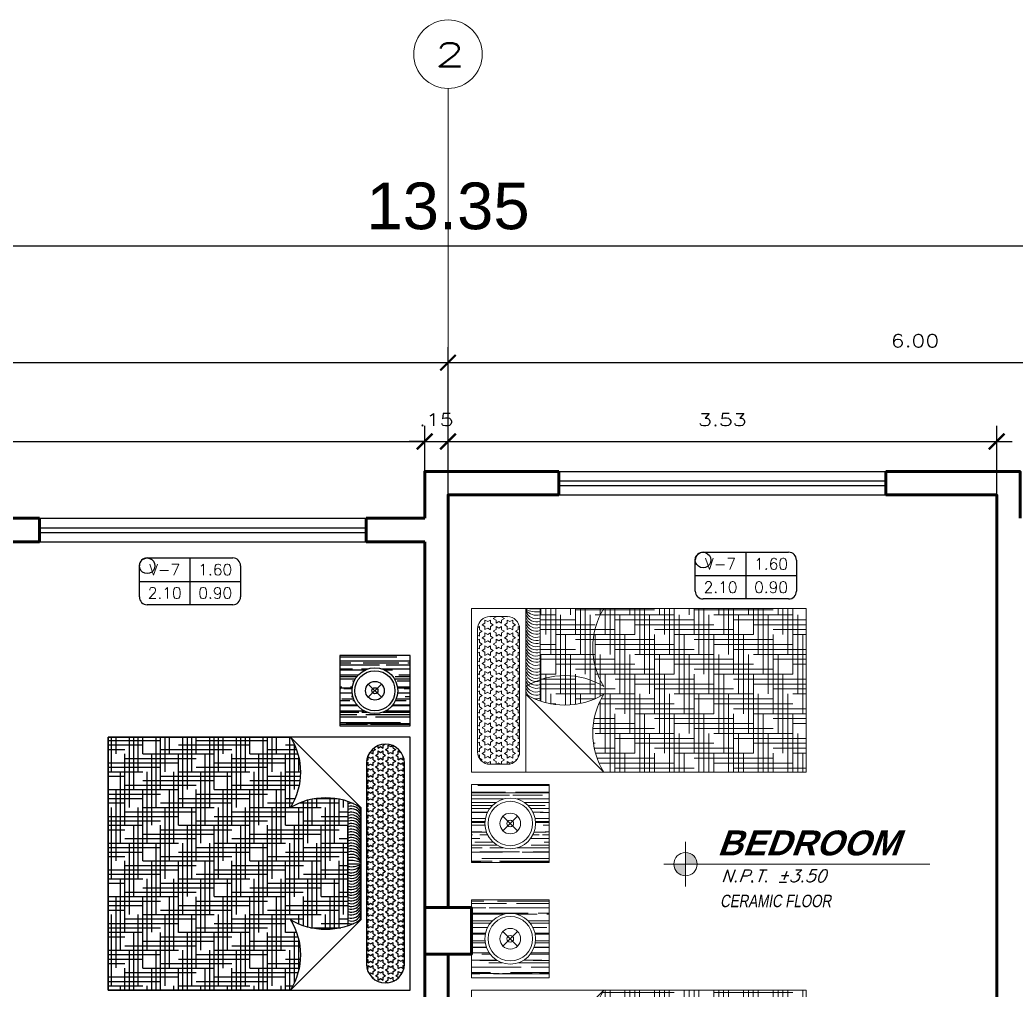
# Model space of a CAD drawing. Header units: millimetres. Extents: x 1313 to 1393.8, y 883.5 to 926.2.
# Drawn here: x 1339.03 to 1345.43, y 919.97 to 926.2 of the extents above; entities that cross this region are included whole.
import ezdxf
from ezdxf.enums import TextEntityAlignment as Align

# ---------------------------------------------------------------- set-up
doc = ezdxf.new("R2010")
doc.units = ezdxf.units.MM
for name, color, linetype, lineweight in [('ambientes', 254, 'Continuous', 25), ('columnas', 40, 'Continuous', 60), ('cotas', 87, 'Continuous', 15), ('COTNIV', 40, 'Continuous', 18), ('ejes', 147, 'Continuous', 5), ('HATCH II', 64, 'Continuous', 5), ('lineas delgadas', 252, 'Continuous', 5), ('Muros confinados', 3, 'Continuous', 60), ('Texto niveles', 4, 'Continuous', 18)]:
    doc.layers.add(name, color=color, linetype=linetype, lineweight=lineweight)
doc.layers.add('CODIGOS', color=31, linetype='Continuous')
doc.layers.add('Muebles', color=2, linetype='Continuous')
doc.styles.add('ACOT', font='simplex.shx', dxfattribs={"height": 0.08})
doc.styles.add('AMBIENTES', font='arialbd.ttf', dxfattribs={"height": 0.18})
doc.styles.add('R80-50', font='romans.shx', dxfattribs={"width": 1.3, "height": 0.08})
doc.styles.add('ROMANS', font='romans')
doc.styles.add('TITULOS', font='sanss___.ttf', dxfattribs={"height": 0.3})
doc.dimstyles.new('HORIZONTAL 1.1', dxfattribs={"dimtxt": 0.2, "dimasz": 0.1, "dimexe": 0.1, "dimexo": 0.1, "dimgap": 0.1, "dimtad": 2, "dimzin": 4, "dimdsep": 46, "dimtxsty": 'R80-50', "dimblk": 'ARCHTICK', "dimcen": 0.09, "dimdle": 0.1, "dimclrd": 256, "dimclre": 256, "dimclrt": 7, "dimaunit": 1, "dimazin": 0, "dimtfac": 1, "dimtix": 1, "dimtmove": 0, "dimatfit": 3, "dimldrblk": 'ARCHTICK', "dimfxl": 1, "dimtolj": 1, "dimtzin": 0, "dimarcsym": 0})

# ---------------------------------------------------------------- blocks, each defined once
blk = doc.blocks.new('CAMA_1P')
h = blk.add_hatch()
h.set_pattern_fill('AR-RROOF', color=44, scale=0.0025, angle=90, style=0)
h.set_pattern_definition([(90, (-119.9135624076709, -194.1806122547768), (-0.06349999999999999, 0.1397), [0.9525, -0.127, 0.3175, -0.0635]), (90, (-119.9453124076709, -194.0961572547768), (-0.08445499999999999, -0.0635), [0.1905, -0.020955, 0.381, -0.047625]), (90, (-119.9675374076709, -194.1488622547768), (-0.04254499999999998, 0.3302), [0.508, -0.0889, 0.254, -0.0635])])
edge = h.paths.add_edge_path(flags=16)
edge.add_arc((0.25, -0.25), 0.1627505427101749, 0, 360)
h.paths.add_polyline_path([(0.5, 0), (0, 0), (0, -0.5), (0.5, -0.5)])
h = blk.add_hatch()
h.set_pattern_fill('STARS', color=256, scale=0.0065, style=0)
h.set_pattern_definition([(0, (-119.9135624076709, -191.3469539168526), (0, 0.03574519), [0.0206375, -0.0206375]), (59.99999999999999, (-119.9135624076709, -191.3469539168526), (-0.03095624260310147, 0.017872595), [0.0206375, -0.0206375]), (120, (-119.9032436576709, -191.3290813218526), (-0.03095624260310147, -0.01787259499999999), [0.0206375, -0.0206375])])
edge = h.paths.add_edge_path()
edge.add_line((1.500000000000014, -0.3100000000000307), (0.7099999999999937, -0.3100000000000307))
edge.add_arc((0.710000000000008, -0.2300000000000182), 0.0800000000000125, 180, 269.9999999999898, ccw=False)
edge.add_line((0.6299999999999955, -0.2300000000000182), (0.6299999999999955, -0.120000000000033))
edge.add_arc((0.710000000000008, -0.120000000000033), 0.0800000000000125, 90.00000000001017, 180, ccw=False)
edge.add_line((0.7099999999999937, -0.04000000000002046), (1.5, -0.03999999999999204))
edge.add_arc((1.5, -0.1200000000000045), 0.0800000000000125, 0, 90, ccw=False)
edge.add_line((1.579999999999998, -0.1200000000000045), (1.580000000000013, -0.2300000000000182))
edge.add_arc((1.5, -0.2300000000000466), 0.0800000000000125, -89.99999999998983, 2.029310053330846e-11, ccw=False)
h = blk.add_hatch()
h.set_pattern_fill('HOUND', color=37, scale=0.02, style=0)
h.set_pattern_definition([(0, (-119.9135624076709, -191.3469539168526), (0.127, 0.03175), [0.508, -0.254]), (90, (-119.9135624076709, -191.3469539168526), (-0.03175000000000001, -0.127), [0.508, -0.254])])
h.paths.add_polyline_path([(1.629999999999981, -0.4410709366600827), (1.036989332130702, -0.4410709366600543, 0.2242620617139695), (1.07999999999997, -0.8500000000000796, 0.2800000000001218), (0.5799999999999983, -0.8500000000000512), (0.5800000000000125, -2.149999999999977), (1.629999999999995, -2.150000000000006)])
for p, q in [((0.5799999999999983, -0.8500000000000227), (1.079999999999998, -0.3500000000000227)), ((1.628928241063122, -0.4410709366600543), (1.036989332130702, -0.4410709366600543))]:
    blk.add_line(p, q)
at = {"color": 44}
blk.add_lwpolyline([(0.5, 0), (0, 0), (0, -0.5), (0.5, -0.5)], close=True, dxfattribs=at)
blk.add_lwpolyline([(1.629999999999995, -2.150000000000006), (0.5799999999999983, -2.150000000000006), (0.5799999999999983, 0), (1.629999999999995, 0)], close=True)
for points in [[(1.500000000000014, -0.3100000000000307), (0.7099999999999937, -0.3100000000000307, -0.414213562373095), (0.6299999999999955, -0.2300000000000182), (0.6299999999999955, -0.120000000000033, -0.414213562373095), (0.7099999999999937, -0.04000000000002046), (1.5, -0.03999999999999204, -0.414213562373095), (1.579999999999998, -0.1200000000000045), (1.580000000000013, -0.2300000000000182, -0.414213562373095)], [(0.5799999999999983, -0.8500000000000227), (0.5799999999999983, -2.150000000000006), (1.629999999999995, -2.150000000000006), (1.629999999999995, -0.3500000000000227), (1.080000000000027, -0.3500000000000512, 0.2800000000001179), (1.079999999999956, -0.8500000000000512, 0.2800000000001124)]]:
    blk.add_lwpolyline(points, format="xyb", close=True)
at = {"color": 2}
for points in [[(0.2029979076230433, -0.2029979076230575), (0.2970020923769425, -0.2970020923769425)], [(0.2970020923769567, -0.2029979076230575), (0.2029979076230575, -0.2970020923769425)]]:
    blk.add_lwpolyline(points, dxfattribs=at)
blk.add_lwpolyline([(0.5799999999999983, -0.8500000000000227), (0.5799999999999983, -2.150000000000006), (1.629999999999995, -2.150000000000006)])
for centre, radius in [((0.25, -0.25), 0.1627505427101749), ((0.25, -0.25), 0.142750542710175), ((0.25, -0.25), 0.06647099649939667), ((0.2499999999999858, -0.25), 0.02135094619021061)]:
    blk.add_circle(centre, radius, dxfattribs=at)
for centre, radius, start, end in [((1.120836572032928, -0.4167025209127075), 0.07006255978313436, 106.990737031018, 138.5623774114059), ((1.144245808540759, -0.4170044699440609), 0.07006255978313436, 106.990737031018, 200.0902374048726), ((1.16424580854077, -0.4170044699440609), 0.07006255978313436, 106.990737031018, 200.0902374048726), ((1.187947434513461, -0.4170044699440894), 0.07006255978313436, 106.990737031018, 200.0902374048726), ((1.207947434513471, -0.4170044699440894), 0.07006255978313436, 106.990737031018, 200.0902374048726), ((1.231649060486163, -0.4170044699441178), 0.07006255978313436, 106.990737031018, 200.0902374048726), ((1.251649060486159, -0.4170044699441178), 0.07006255978313436, 106.990737031018, 200.0902374048726), ((1.271649060486169, -0.4170044699441178), 0.07006255978313436, 106.990737031018, 200.0902374048726), ((1.291649060486165, -0.4170044699441178), 0.07006255978313436, 106.990737031018, 200.0902374048726), ((1.311649060486175, -0.4170044699441178), 0.07006255978313436, 106.990737031018, 200.0902374048726), ((1.335350686458867, -0.4170044699441462), 0.07006255978313436, 106.990737031018, 200.0902374048726), ((1.355350686458863, -0.4170044699441462), 0.07006255978313436, 106.990737031018, 200.0902374048726), ((1.375350686458873, -0.4170044699441462), 0.07006255978313436, 106.990737031018, 200.0902374048726), ((1.395350686458869, -0.4170044699441462), 0.07006255978313436, 106.990737031018, 200.0902374048726), ((1.415350686458865, -0.4170044699441462), 0.07006255978313436, 106.990737031018, 200.0902374048726), ((1.435350686458861, -0.4170044699441462), 0.07006255978313436, 106.990737031018, 200.0902374048726), ((1.455350686458871, -0.4170044699441462), 0.07006255978313436, 106.990737031018, 200.0902374048726), ((1.475350686458867, -0.4170044699441462), 0.07006255978313436, 106.990737031018, 200.0902374048726), ((1.495350686458863, -0.4170044699441462), 0.07006255978313436, 106.990737031018, 200.0902374048726), ((1.515350686458873, -0.4170044699441462), 0.07006255978313436, 106.990737031018, 200.0902374048726), ((1.53535068645887, -0.4170044699441462), 0.07006255978313436, 106.990737031018, 200.0902374048726), ((1.53535068645887, -0.4170044699441462), 0.07006255978313436, 106.990737031018, 200.0902374048726), ((1.555350686458866, -0.4170044699441462), 0.07006255978313436, 106.990737031018, 200.0902374048726), ((1.575350686458862, -0.4170044699441462), 0.07006255978313436, 106.990737031018, 200.0902374048726), ((1.595350686458872, -0.4170044699441462), 0.07006255978313436, 106.990737031018, 200.0902374048726), ((1.615350686458868, -0.4170044699441462), 0.07006255978313436, 106.990737031018, 200.0902374048726), ((1.635350686458864, -0.4170044699441462), 0.07006255978313436, 106.990737031018, 200.0902374048726), ((1.674511688623454, -0.4177571448217634), 0.08733634629409809, 129.1207090399982, 195.4824147499222), ((1.756857096912441, -0.4189629588213961), 0.1481711319211223, 152.262090199697, 188.580898676866), ((2.474823649279557, -0.4054839948636868), 0.8466436511709444, 176.2424821566176, 182.4090211361781), ((1.120836572032928, -0.4167025209127075), 0.07006255978313436, 168.8980934752214, 200.0902374048726)]:
    blk.add_arc(centre, radius, start, end)
blk = doc.blocks.new('_ArchTick')
at = {"color": 0, "const_width": 0.15}
blk.add_lwpolyline([(-0.5, -0.5), (0.5, 0.5)], dxfattribs=at)
blk = doc.blocks.new('*D412')
at = {"layer": 'cotas', "lineweight": -2, "transparency": 16777216}
for p, q in [((1335.933520734275, 923.0952182237878), (1335.933520734275, 923.5884435269139)), ((1341.633520734274, 923.0952182237874), (1341.633520734274, 923.5884435269139)), ((1335.833520734275, 923.4884435269139), (1341.733520734274, 923.4884435269139))]:
    blk.add_line(p, q, dxfattribs=at)
at = {"layer": 'Defpoints', "color": 0, "transparency": 16777216}
for p in [(1341.633520734274, 923.4884435269139), (1335.933520734275, 922.9952182237878), (1341.633520734274, 922.9952182237873)]:
    blk.add_point(p, dxfattribs=at)
at = {"layer": 'cotas', "lineweight": -2, "transparency": 16777216, "xscale": 0.1, "yscale": 0.1, "zscale": 0.1, "rotation": 180}
blk.add_blockref('_ArchTick', (1335.933520734275, 923.4884435269139), dxfattribs=at)
at = {"layer": 'cotas', "lineweight": -2, "transparency": 16777216, "xscale": 0.1, "yscale": 0.1, "zscale": 0.1}
blk.add_blockref('_ArchTick', (1341.633520734274, 923.4884435269139), dxfattribs=at)
at = {"layer": 'cotas', "color": 7, "transparency": 16777216, "insert": (1338.783520734274, 923.6284435269139), "char_height": 0.08, "attachment_point": 5, "style": 'R80-50'}
blk.add_mtext('\\A1;5.70', dxfattribs=at)
blk = doc.blocks.new('*D427')
at = {"layer": 'cotas', "lineweight": -2, "transparency": 16777216}
for p, q in [((1335.783520734275, 923.0952182237887), (1335.783520734275, 924.0952877576655)), ((1341.783520734275, 923.0952182237887), (1341.783520734275, 924.0952877576655)), ((1335.683520734275, 923.9952877576654), (1341.883520734274, 923.9952877576654))]:
    blk.add_line(p, q, dxfattribs=at)
at = {"layer": 'Defpoints', "color": 0, "transparency": 16777216}
for p in [(1341.783520734275, 923.9952877576654), (1335.783520734275, 922.9952182237887), (1341.783520734275, 922.9952182237887)]:
    blk.add_point(p, dxfattribs=at)
at = {"layer": 'cotas', "lineweight": -2, "transparency": 16777216, "xscale": 0.1, "yscale": 0.1, "zscale": 0.1, "rotation": 180}
blk.add_blockref('_ArchTick', (1335.783520734275, 923.9952877576654), dxfattribs=at)
at = {"layer": 'cotas', "lineweight": -2, "transparency": 16777216, "xscale": 0.1, "yscale": 0.1, "zscale": 0.1}
blk.add_blockref('_ArchTick', (1341.783520734275, 923.9952877576654), dxfattribs=at)
at = {"layer": 'cotas', "color": 7, "transparency": 16777216, "insert": (1338.783520734275, 924.1352877576654), "char_height": 0.08, "attachment_point": 5, "style": 'R80-50'}
blk.add_mtext('\\A1;6.00', dxfattribs=at)
blk = doc.blocks.new('*D428')
at = {"layer": 'cotas', "lineweight": -2, "transparency": 16777216}
for p, q in [((1341.783520734275, 923.0952182237887), (1341.783520734275, 924.0952877576655)), ((1347.783520734275, 923.1952182237882), (1347.783520734275, 924.0952877576655)), ((1341.683520734275, 923.9952877576654), (1347.883520734274, 923.9952877576654))]:
    blk.add_line(p, q, dxfattribs=at)
at = {"layer": 'Defpoints', "color": 0, "transparency": 16777216}
for p in [(1347.783520734275, 923.9952877576654), (1347.783520734275, 923.0952182237882), (1341.783520734275, 922.9952182237887)]:
    blk.add_point(p, dxfattribs=at)
at = {"layer": 'cotas', "lineweight": -2, "transparency": 16777216, "xscale": 0.1, "yscale": 0.1, "zscale": 0.1, "rotation": 180}
blk.add_blockref('_ArchTick', (1341.783520734275, 923.9952877576654), dxfattribs=at)
at = {"layer": 'cotas', "lineweight": -2, "transparency": 16777216, "xscale": 0.1, "yscale": 0.1, "zscale": 0.1}
blk.add_blockref('_ArchTick', (1347.783520734275, 923.9952877576654), dxfattribs=at)
at = {"layer": 'cotas', "color": 7, "transparency": 16777216, "insert": (1344.783520734275, 924.1352877576654), "char_height": 0.08, "attachment_point": 5, "style": 'R80-50'}
blk.add_mtext('\\A1;6.00', dxfattribs=at)
blk = doc.blocks.new('*D429')
at = {"layer": 'cotas', "lineweight": -2, "transparency": 16777216}
for p, q in [((1335.783520734275, 923.0952182237887), (1335.783520734275, 924.8452877576655)), ((1349.133520734274, 923.0952182237892), (1349.133520734274, 924.8452877576655)), ((1335.683520734275, 924.7452877576654), (1349.233520734274, 924.7452877576654))]:
    blk.add_line(p, q, dxfattribs=at)
at = {"layer": 'Defpoints', "color": 0, "transparency": 16777216}
for p in [(1349.133520734274, 924.7452877576654), (1335.783520734275, 922.9952182237887), (1349.133520734274, 922.9952182237892)]:
    blk.add_point(p, dxfattribs=at)
at = {"layer": 'cotas', "lineweight": -2, "transparency": 16777216, "xscale": 0.1, "yscale": 0.1, "zscale": 0.1, "rotation": 180}
blk.add_blockref('_ArchTick', (1335.783520734275, 924.7452877576654), dxfattribs=at)
at = {"layer": 'cotas', "lineweight": -2, "transparency": 16777216, "xscale": 0.1, "yscale": 0.1, "zscale": 0.1}
blk.add_blockref('_ArchTick', (1349.133520734274, 924.7452877576654), dxfattribs=at)
at = {"layer": 'cotas', "color": 7, "transparency": 16777216, "insert": (1341.783520734275, 925.0000202679535), "char_height": 0.3, "attachment_point": 5, "style": 'TITULOS'}
blk.add_mtext('\\A1;13.35', dxfattribs=at)
blk = doc.blocks.new('*D578')
at = {"layer": 'cotas', "lineweight": -2, "transparency": 16777216}
for p, q in [((1341.633520734274, 923.0952182237874), (1341.633520734274, 923.5884435269139)), ((1341.783520734275, 923.0952182237887), (1341.783520734275, 923.5884435269139)), ((1341.633520734274, 923.4884435269139), (1341.533520734274, 923.4884435269139)), ((1341.633520734274, 923.4884435269139), (1341.783520734275, 923.4884435269139)), ((1341.783520734275, 923.4884435269139), (1341.883520734274, 923.4884435269139))]:
    blk.add_line(p, q, dxfattribs=at)
at = {"layer": 'Defpoints', "color": 0, "transparency": 16777216}
for p in [(1341.783520734275, 923.4884435269139), (1341.633520734274, 922.9952182237873), (1341.783520734275, 922.9952182237887)]:
    blk.add_point(p, dxfattribs=at)
at = {"layer": 'cotas', "lineweight": -2, "transparency": 16777216, "xscale": 0.1, "yscale": 0.1, "zscale": 0.1}
blk.add_blockref('_ArchTick', (1341.633520734274, 923.4884435269139), dxfattribs=at)
at = {"layer": 'cotas', "lineweight": -2, "transparency": 16777216, "xscale": 0.1, "yscale": 0.1, "zscale": 0.1, "rotation": 180}
blk.add_blockref('_ArchTick', (1341.783520734275, 923.4884435269139), dxfattribs=at)
at = {"layer": 'cotas', "color": 7, "transparency": 16777216, "insert": (1341.708520734274, 923.6284435269139), "char_height": 0.08, "attachment_point": 5, "style": 'R80-50'}
blk.add_mtext('\\A1;.15', dxfattribs=at)
blk = doc.blocks.new('*D579')
at = {"layer": 'cotas', "lineweight": -2, "transparency": 16777216}
for p, q in [((1341.783520734275, 923.0952182237887), (1341.783520734275, 923.5884435269139)), ((1345.308520734273, 923.0952182237892), (1345.308520734273, 923.5884435269139)), ((1341.683520734275, 923.4884435269139), (1345.408520734273, 923.4884435269139))]:
    blk.add_line(p, q, dxfattribs=at)
at = {"layer": 'Defpoints', "color": 0, "transparency": 16777216}
for p in [(1345.308520734273, 923.4884435269139), (1341.783520734275, 922.9952182237887), (1345.308520734273, 922.9952182237892)]:
    blk.add_point(p, dxfattribs=at)
at = {"layer": 'cotas', "lineweight": -2, "transparency": 16777216, "xscale": 0.1, "yscale": 0.1, "zscale": 0.1, "rotation": 180}
blk.add_blockref('_ArchTick', (1341.783520734275, 923.4884435269139), dxfattribs=at)
at = {"layer": 'cotas', "lineweight": -2, "transparency": 16777216, "xscale": 0.1, "yscale": 0.1, "zscale": 0.1}
blk.add_blockref('_ArchTick', (1345.308520734273, 923.4884435269139), dxfattribs=at)
at = {"layer": 'cotas', "color": 7, "transparency": 16777216, "insert": (1343.546020734274, 923.6284435269139), "char_height": 0.08, "attachment_point": 5, "style": 'R80-50'}
blk.add_mtext('\\A1;3.53', dxfattribs=at)
blk = doc.blocks.new('VANOS')
at = {"color": 2}
for p, q in [((-0.2749999999999915, 0.1499999999999968), (0.2750000000000057, 0.1500000000000004)), ((0, 0.1499999999999986), (0, -0.1500000000000021)), ((-0.3250000000000171, -0.100000000000005), (-0.3250000000000171, 0.09999999999999964)), ((0.3250000000000028, 0.09999999999999964), (0.3250000000000028, -0.09999999999999787)), ((-0.3250000000000028, 0), (0.3250000000000028, 0)), ((0.2749999999999915, -0.1500000000000039), (-0.2750000000000057, -0.1500000000000039))]:
    blk.add_line(p, q, dxfattribs=at)
for centre, radius, start, end in [((-0.2750000000000057, 0.1000000000000014), 0.04999999999999716, 180, 180.000000000001), ((-0.2749999999999915, 0.1000000000000014), 0.05, 90, 180), ((0.2750000000000057, 0.1000000000000014), 0.04999999999999805, 90, 90), ((0.2750000000000057, 0.09999999999999787), 0.05, 0, 89.99999999999984), ((-0.2750000000000057, -0.1000000000000014), 0.04999999999999893, 179.999999999998, 270), ((0.2749999999999915, -0.1000000000000014), 0.05000000000000071, 270.0000000000041, 4.071109992273244e-12)]:
    blk.add_arc(centre, radius, start, end, dxfattribs=at)
at = {"color": 3, "style": 'ROMANS'}
for tag, p in [('VANO', (-0.1625000000000085, 0.07499999999999751)), ('ALFEIZAR', (0.1625000000000085, 0.07500000000000107)), ('ANCHO', (-0.1624999999999943, -0.07500000000000107)), ('ALTURA', (0.1625000000000085, -0.07499999999999929))]:
    blk.add_attdef(tag, text='', height=0.0725, dxfattribs=at).set_placement(p, align=Align.MIDDLE)

msp = doc.modelspace()

# ---------------------------------------------------------------- hatches: boundary and pattern name
h = msp.add_hatch()
h.set_pattern_fill('AR-RROOF', color=44, scale=0.00225625000000008, angle=180, style=0)
h.set_pattern_definition([(7.016709298534877e-15, (1166.291302537207, 1030.335489635058), (0.1260792500000045, 0.05730875000000203), [0.8596312500000304, -0.114617500000004, 0.2865437500000101, -0.05730875000000202]), (7.016709298534877e-15, (1166.367523174707, 1030.364144010058), (-0.05730875000000205, 0.07622063750000267), [0.1719262500000061, -0.01891188750000066, 0.3438525000000121, -0.04298156250000151]), (7.016709298534877e-15, (1166.319956912207, 1030.384202072558), (0.2980055000000106, 0.0383968625000014), [0.4584700000000162, -0.08023225000000284, 0.2292350000000081, -0.05730875000000202])])
edge = h.paths.add_edge_path(flags=16)
edge.add_arc((1341.313680097149, 921.8878745621307), 0.1468823647959381, -90, 270)
h.paths.add_polyline_path([(1341.539305097149, 921.6622495621307), (1341.539305097149, 922.1134995621308), (1341.088055097149, 922.1134995621308), (1341.088055097149, 921.6622495621307)])
h = msp.add_hatch()
h.set_pattern_fill('HOUND', color=37, scale=0.01805000000000064, angle=89.99999999999997, style=0)
h.set_pattern_definition([(90, (1166.291302537207, 811.2201094892037), (0.02865437500000098, 0.114617500000004), [0.4584700000000162, -0.2292350000000081]), (7.016709298534877e-15, (1166.291302537207, 811.2201094892037), (-0.114617500000004, -0.02865437500000105), [0.4584700000000162, -0.2292350000000081])])
h.paths.add_polyline_path([(1340.772180097149, 921.5900495621306, -0.2800000000001217), (1340.772180097149, 921.1387995621305, -0.2242620617139572), (1341.141238576814, 921.1776166898828), (1341.141238576814, 920.3779824343785, -0.224262061713959), (1340.772180097149, 920.4167995621308, -0.2800000000001218), (1340.772180097149, 919.9655495621307), (1339.598930097149, 919.9655495621307), (1339.598930097149, 921.5900495621306)])
h = msp.add_hatch()
h.set_pattern_fill('STARS', color=256, scale=0.005866250000000206, angle=89.99999999999997, style=0)
h.set_pattern_definition([(90, (1166.291302537207, 811.2201094892037), (0.03226003397500114, 9.876786836967499e-18), [0.01862534375000066, -0.01862534375000066]), (30.00000000000007, (1166.291302537207, 811.2201094892037), (0.01613001698750058, -0.02793800894930006), [0.01862534375000064, -0.01862534375000064]), (330.0000000000001, (1166.307432554194, 811.2294221610789), (-0.01613001698750055, -0.02793800894930007), [0.01862534375000064, -0.01862534375000064])])
edge = h.paths.add_edge_path()
edge.add_arc((1341.381367597149, 920.1325120621307), 0.1218375000000217, 630, 720)
edge.add_line((1341.503205097149, 920.1325120621307), (1341.503205097149, 921.4230870621307))
edge.add_arc((1341.381367597149, 921.4230870621307), 0.1218375000000217, 720, 809.9999999999999)
edge.add_arc((1341.381367597149, 921.4230870621307), 0.1218375000000346, 809.9999999999999, 899.9999999999941)
edge.add_line((1341.259530097149, 921.4230870621307), (1341.259530097149, 920.1325120621307))
edge.add_arc((1341.381367597149, 920.1325120621307), 0.1218375000000217, 540, 630)
at = {"layer": 'lineas delgadas'}
h = msp.add_hatch(color=256, dxfattribs=at)
h.paths.add_polyline_path([(1343.309376176673, 920.6990907760994), (1343.309376176673, 920.7740907760992), (1343.234376176673, 920.7740907760992, 0.414213562373145)])
h.paths.add_polyline_path([(1343.309376176673, 920.7740907760992), (1343.384376176673, 920.7740907760992, 0.4142135623730618), (1343.309376176673, 920.849090776099)])

# ---------------------------------------------------------------- linework, layer by layer
for p, q in [((1340.772180097149, 921.5900495621306), (1341.223430097149, 921.1387995621305)), ((1340.772180097149, 919.9655495621307), (1341.223430097149, 920.4167995621308))]:
    msp.add_line(p, q)
at = {"color": 37}
msp.add_line((1341.141238576814, 920.3779824343785), (1341.141238576814, 921.1776166898828), dxfattribs=at)
at = {"color": 44}
msp.add_lwpolyline([(1341.539305097149, 921.6622495621307), (1341.539305097149, 922.1134995621308), (1341.088055097149, 922.1134995621308), (1341.088055097149, 921.6622495621307)], close=True, dxfattribs=at)
at = {"color": 76}
for points in [[(1341.539305097149, 921.6622495621307), (1341.539305097149, 922.1134995621308), (1341.088055097149, 922.1134995621308), (1341.088055097149, 921.6622495621307)], [(1339.598930097149, 919.9655495621307), (1341.539305097149, 919.9655495621307), (1341.539305097149, 921.5900495621306), (1339.598930097149, 921.5900495621306)]]:
    msp.add_lwpolyline(points, close=True, dxfattribs=at)
at = {"color": 2}
for points in [[(1341.356099485519, 921.9302939505008), (1341.271260708779, 921.8454551737607)], [(1341.356099485519, 921.8454551737607), (1341.271260708779, 921.9302939505008)]]:
    msp.add_lwpolyline(points, dxfattribs=at)
msp.add_lwpolyline([(1339.598930097149, 919.9655495621307), (1341.539305097149, 919.9655495621307), (1341.539305097149, 921.5900495621306), (1339.598930097149, 921.5900495621306)], close=True)
at = {"color": 37}
msp.add_lwpolyline([(1340.772180097149, 921.5900495621306, -0.2800000000001124), (1340.772180097149, 921.1387995621305, -0.280000000000118), (1341.223430097149, 921.1387995621305), (1341.223430097149, 920.4167995621308, -0.2800000000001179), (1340.772180097149, 920.4167995621308, -0.2800000000001124), (1340.772180097149, 919.9655495621307), (1339.598930097149, 919.9655495621307), (1339.598930097149, 921.5900495621306)], format="xyb", close=True, dxfattribs=at)
msp.add_lwpolyline([(1341.381367597149, 920.0106745621304), (1341.381367597149, 920.0106745621304, 0.414213562373095), (1341.503205097149, 920.1325120621307), (1341.503205097149, 921.4230870621307, 0.414213562373095), (1341.381367597149, 921.5449245621305), (1341.381367597149, 921.5449245621305, 0.4142135623731257), (1341.259530097149, 921.4230870621307), (1341.259530097149, 920.1325120621307, 0.414213562373095)], format="xyb", close=True)
at = {"color": 2}
for radius in [0.1468823647959381, 0.1288323647959374, 0.05999007434070761, 0.01926922893666575]:
    msp.add_circle((1341.313680097149, 921.8878745621307), radius, dxfattribs=at)
for centre, radius, start, end in [((1341.162958563024, 921.1020923463968), 0.06323146020428098, 78.8980934752102, 110.0902374048376), ((1341.162958563024, 921.0840423463967), 0.06323146020428098, 16.99073703097822, 110.0902374048376), ((1341.162958563024, 921.0659923463966), 0.06323146020428098, 16.99073703097822, 110.0902374048376), ((1341.162958563024, 921.0446016289563), 0.06323146020428098, 16.99073703097822, 110.0902374048376), ((1341.162958563024, 921.1020923463968), 0.06323146020428098, 16.99073703097822, 48.56237741139756), ((1341.162958563024, 921.0265516289562), 0.06323146020428098, 16.99073703097822, 110.0902374048376), ((1341.162958563024, 921.0085016289565), 0.06323146020428098, 16.99073703097822, 110.0902374048376), ((1341.162958563024, 920.9904516289564), 0.06323146020428098, 16.99073703097822, 110.0902374048376), ((1341.162958563024, 920.9724016289563), 0.06323146020428098, 16.99073703097822, 110.0902374048376), ((1341.162958563024, 920.9543516289561), 0.06323146020428098, 16.99073703097822, 110.0902374048376), ((1341.162958563024, 920.9363016289565), 0.06323146020428098, 16.99073703097822, 110.0902374048376), ((1341.162958563024, 920.9182516289563), 0.06323146020428098, 16.99073703097822, 110.0902374048376), ((1341.162958563024, 920.9002016289562), 0.06323146020428098, 16.99073703097822, 110.0902374048376), ((1341.162958563024, 920.8821516289561), 0.06323146020428098, 16.99073703097822, 110.0902374048376), ((1341.162958563024, 920.8641016289564), 0.06323146020428098, 16.99073703097822, 110.0902374048376), ((1341.162958563024, 920.8641016289564), 0.06323146020428098, 16.99073703097822, 110.0902374048376), ((1341.162958563024, 920.8460516289563), 0.06323146020428098, 16.99073703097822, 110.0902374048376), ((1341.162958563024, 920.8280016289561), 0.06323146020428098, 16.99073703097822, 110.0902374048376), ((1341.162958563024, 920.8099516289565), 0.06323146020428098, 16.99073703097822, 110.0902374048376), ((1341.162958563024, 920.7919016289563), 0.06323146020428098, 16.99073703097822, 110.0902374048376), ((1341.162958563024, 920.7738516289562), 0.06323146020428098, 16.99073703097822, 110.0902374048376), ((1341.162279273948, 920.7385088245026), 0.0788210525304263, 39.12070903999152, 105.4824147498922), ((1341.161191026813, 920.6641920935219), 0.1337244465588176, 62.26209019966996, 98.58089867689189), ((1341.173355791785, 921.5393718442508), 0.7640958951818043, 267.5909788638186, 273.7575178433498), ((1341.161191026813, 920.8914070307394), 0.1337244465588176, 261.4191013231077, 297.73790980033), ((1341.162279273948, 920.8170902997588), 0.0788210525304263, 254.5175852501078, 320.8792909600085), ((1341.162958563024, 920.7817474953051), 0.06323146020428098, 249.9097625951624, 343.0092629690217), ((1341.162958563024, 920.763697495305), 0.06323146020428098, 249.9097625951624, 343.0092629690217), ((1341.162958563024, 920.7456474953049), 0.06323146020428098, 249.9097625951624, 343.0092629690217), ((1341.162958563024, 920.7275974953052), 0.06323146020428098, 249.9097625951624, 343.0092629690217), ((1341.162958563024, 920.7095474953051), 0.06323146020428098, 249.9097625951624, 343.0092629690217), ((1341.162958563024, 920.6914974953049), 0.06323146020428098, 249.9097625951624, 343.0092629690217), ((1341.162958563024, 920.6914974953049), 0.06323146020428098, 249.9097625951624, 343.0092629690217), ((1341.162958563024, 920.6734474953053), 0.06323146020428098, 249.9097625951624, 343.0092629690217), ((1341.162958563024, 920.6553974953051), 0.06323146020428098, 249.9097625951624, 343.0092629690217), ((1341.162958563024, 920.637347495305), 0.06323146020428098, 249.9097625951624, 343.0092629690217), ((1341.162958563024, 920.6192974953049), 0.06323146020428098, 249.9097625951624, 343.0092629690217), ((1341.162958563024, 920.6012474953052), 0.06323146020428098, 249.9097625951624, 343.0092629690217), ((1341.162958563024, 920.5831974953051), 0.06323146020428098, 249.9097625951624, 343.0092629690217), ((1341.162958563024, 920.5651474953049), 0.06323146020428098, 249.9097625951624, 343.0092629690217), ((1341.162958563024, 920.5470974953048), 0.06323146020428098, 249.9097625951624, 343.0092629690217), ((1341.162958563024, 920.5290474953051), 0.06323146020428098, 249.9097625951624, 343.0092629690217), ((1341.162958563024, 920.510997495305), 0.06323146020428098, 249.9097625951624, 343.0092629690217), ((1341.162958563024, 920.4896067778648), 0.06323146020428098, 249.9097625951624, 343.0092629690217), ((1341.162958563024, 920.4715567778646), 0.06323146020428098, 249.9097625951624, 343.0092629690217), ((1341.162958563024, 920.4535067778645), 0.06323146020428098, 249.9097625951624, 281.1019065247897), ((1341.162958563024, 920.4535067778645), 0.06323146020428098, 311.4376225886024, 343.0092629690217)]:
    msp.add_arc(centre, radius, start, end)
at = {"layer": 'columnas'}
msp.add_lwpolyline([(1341.633520734274, 920.4952182237892), (1341.933520734274, 920.4952182237892), (1341.933520734274, 920.1952182237885), (1341.633520734274, 920.1952182237885)], close=True, dxfattribs=at)
at = {"layer": 'ejes', "color": 5, "ltscale": 3}
msp.add_lwpolyline([(1341.783520734275, 922.9952182237887), (1341.783520734275, 925.7567379548925)], dxfattribs=at)
at = {"layer": 'ejes', "color": 4, "linetype": 'Continuous'}
msp.add_circle((1341.783520734275, 925.9765083241525), 0.22, dxfattribs=at)
at = {"layer": 'HATCH II'}
msp.add_lwpolyline([(1344.083520734275, 921.3652086537047), (1344.083520734275, 922.4152086537049), (1341.933520734275, 922.4152086537049), (1341.933520734275, 921.3652086537047)], close=True, dxfattribs=at)
at = {"layer": 'HATCH II', "color": 76}
msp.add_lwpolyline([(1344.083520734275, 921.3652086537047), (1344.083520734275, 922.4152086537049), (1341.933520734275, 922.4152086537049), (1341.933520734275, 921.3652086537047)], close=True, dxfattribs=at)
at = {"layer": 'HATCH II'}
msp.add_lwpolyline([(1342.783520734275, 922.4152086537049), (1344.083520734275, 922.4152086537049), (1344.083520734275, 921.3652086537047), (1342.283520734275, 921.3652086537047), (1342.283520734275, 921.9152086537049, -0.2800000000001179), (1342.783520734275, 921.9152086537049, -0.2800000000001124)], format="xyb", close=True, dxfattribs=at)
at = {"layer": 'lineas delgadas'}
for p, q in [((1343.309376176673, 920.9173649003872), (1343.309376176673, 920.6308166518113)), ((1344.879054605995, 920.7740907760992), (1343.169717864868, 920.7740907760992))]:
    msp.add_line(p, q, dxfattribs=at)
msp.add_circle((1343.309376176673, 920.7740907760992), 0.075, dxfattribs=at)
at = {"layer": 'Muebles'}
for p, q in [((1342.496020734271, 923.2952182237893), (1344.596020734271, 923.2952182237862)), ((1342.496020734272, 923.2352182237926), (1344.596020734271, 923.2352182237862)), ((1342.496020734271, 923.2052182237924), (1344.596020734271, 923.205218223786)), ((1342.496020734271, 923.1452182237924), (1344.596020734271, 923.1452182237861)), ((1339.158520734274, 922.9952182237887), (1341.258520734274, 922.9952182237855)), ((1339.158520734275, 922.9352182237919), (1341.258520734274, 922.9352182237856)), ((1339.158520734274, 922.9052182237917), (1341.258520734274, 922.9052182237854)), ((1339.158520734274, 922.8452182237918), (1341.258520734274, 922.8452182237854))]:
    msp.add_line(p, q, dxfattribs=at)
at = {"layer": 'Muros confinados'}
for p, q in [((1342.496020734272, 923.2952182237925), (1342.496020734272, 923.1452182237924)), ((1344.596020734271, 923.2952182237862), (1344.596020734271, 923.1452182237861)), ((1341.783520734274, 923.1452182237902), (1341.783520734274, 920.4952182237887)), ((1345.308520734272, 923.1452182237861), (1345.308520734274, 915.84521822379)), ((1339.158520734275, 922.9952182237887), (1338.483520734273, 922.9952182237882)), ((1339.158520734275, 922.9952182237919), (1339.158520734275, 922.8452182237918)), ((1341.633520734271, 922.9952182237892), (1341.258520734274, 922.9952182237887)), ((1341.258520734274, 922.9952182237855), (1341.258520734274, 922.8452182237854)), ((1339.158520734275, 922.8452182237886), (1338.633520734276, 922.8452182237891)), ((1341.633520734274, 922.8452182237891), (1341.258520734274, 922.8452182237886)), ((1341.633520734274, 922.8452182237886), (1341.633520734274, 918.4252182237876)), ((1341.783520734274, 920.1952182237881), (1341.783520734274, 918.0952182237882))]:
    msp.add_line(p, q, dxfattribs=at)
for points in [[(1342.496020734272, 923.2952182237893), (1341.633520734271, 923.2952182237902), (1341.633520734271, 922.995218223786)], [(1345.458520734273, 922.995218223786), (1345.458520734273, 923.2952182237862), (1344.596020734267, 923.2952182237871)], [(1342.496020734272, 923.1452182237892), (1341.783520734271, 923.1452182237902), (1341.783520734271, 922.995218223786)], [(1345.308520734273, 922.995218223786), (1345.308520734273, 923.1452182237861), (1344.596020734267, 923.145218223787)]]:
    msp.add_lwpolyline(points, dxfattribs=at)

# ---------------------------------------------------------------- block references
at = {"layer": 'CODIGOS'}
for p in [(1343.696908835986, 922.6273943603517), (1340.125534788842, 922.5905283231784)]:
    msp.add_blockref('VANOS', p, dxfattribs=at).add_auto_attribs({'ANCHO': '2.10', 'VANO': 'V-7', 'ALTURA': '0.90', 'ALFEIZAR': '1.60'})
at = {"layer": 'HATCH II', "rotation": 90}
msp.add_blockref('CAMA_1P', (1341.933520734275, 920.7852086537048), dxfattribs=at)
at = {"layer": 'HATCH II', "xscale": -1, "rotation": 90}
msp.add_blockref('CAMA_1P', (1341.933520734275, 920.5447664530227), dxfattribs=at)

# ---------------------------------------------------------------- texts
at = {"layer": 'ambientes', "style": 'AMBIENTES', "oblique": 20}
msp.add_text('BEDROOM', height=0.16, dxfattribs=at).set_placement((1344.095901995544, 920.9101343318023), align=Align.MIDDLE_CENTER)
at = {"layer": 'COTNIV', "color": 2, "linetype": 'Continuous', "style": 'ACOT', "oblique": 20}
msp.add_text('N.P.T. %%P3.50', height=0.08, dxfattribs=at).set_placement((1343.537148145875, 920.6584574026249))
at = {"layer": 'ejes', "color": 3, "linetype": 'Continuous', "ltscale": 0.75, "style": 'ROMANS', "width": 1.5}
msp.add_text('2', height=0.15, dxfattribs=at).set_placement((1341.6988431546, 925.8979253375735))
at = {"layer": 'Texto niveles', "color": 4, "oblique": 10, "width": 0.8}
msp.add_text('CERAMIC FLOOR', height=0.08, dxfattribs=at).set_placement((1343.888630200188, 920.5376455313833), align=Align.MIDDLE_CENTER)

# ---------------------------------------------------------------- dimensions: what is measured, and where the dimension line sits
at = {"layer": 'cotas'}
dim = msp.add_linear_dim(base=(1349.133520734274, 924.7452877576654), p1=(1335.783520734275, 922.9952182237887), p2=(1349.133520734274, 922.9952182237892), dimstyle='HORIZONTAL 1.1', override={"dimtxt": 0.5, "dimtxsty": 'TITULOS'}, dxfattribs=at)
dim.commit()
dim.dimension.update_dxf_attribs({"geometry": '*D429', "text_midpoint": (1341.783520734275, 924.7452877576654), "dimtype": 160})
for base, p1, p2, picture, middle in [((1341.783520734275, 923.9952877576654), (1335.783520734275, 922.9952182237887), (1341.783520734275, 922.9952182237887), '*D427', (1338.783520734275, 924.1352877576654)), ((1347.783520734275, 923.9952877576654), (1341.783520734275, 922.9952182237887), (1347.783520734275, 923.0952182237882), '*D428', (1344.783520734275, 924.1352877576654)), ((1341.633520734274, 923.4884435269139), (1335.933520734275, 922.9952182237878), (1341.633520734274, 922.9952182237873), '*D412', (1338.783520734274, 923.6284435269139)), ((1341.783520734275, 923.4884435269139), (1341.633520734274, 922.9952182237873), (1341.783520734275, 922.9952182237887), '*D578', (1341.708520734274, 923.6284435269139)), ((1345.308520734273, 923.4884435269139), (1341.783520734275, 922.9952182237887), (1345.308520734273, 922.9952182237892), '*D579', (1343.546020734274, 923.6284435269139))]:
    dim = msp.add_linear_dim(base=base, p1=p1, p2=p2, dimstyle='HORIZONTAL 1.1', dxfattribs=at)
    dim.commit()
    dim.dimension.update_dxf_attribs({"geometry": picture, "text_midpoint": middle})

doc.saveas('drawing.dxf')
